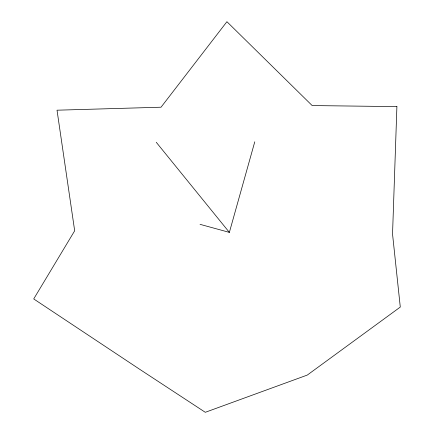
<?xml version="1.0" encoding="UTF-8"?>
<svg xmlns="http://www.w3.org/2000/svg" width="434" height="434" viewBox="0 0 434 434"><rect width="100%" height="100%" fill="white"/><g stroke="black" fill="none" stroke-linecap="round" stroke-linejoin="round"><path stroke-width="0.65" d="M200.041 224.34L229.369 232.38L254.774 141.804M156.256 142.287L229.369 232.38M396.904 106.612L392.542 234.056L400.289 307.071L307.277 375.079L205.287 412.3L139.889 369.426L33.711 298.939L74.675 230.79L57.022 110.198L161.036 107.209L226.917 21.7L312.171 105.565L396.904 106.612"/></g></svg>
